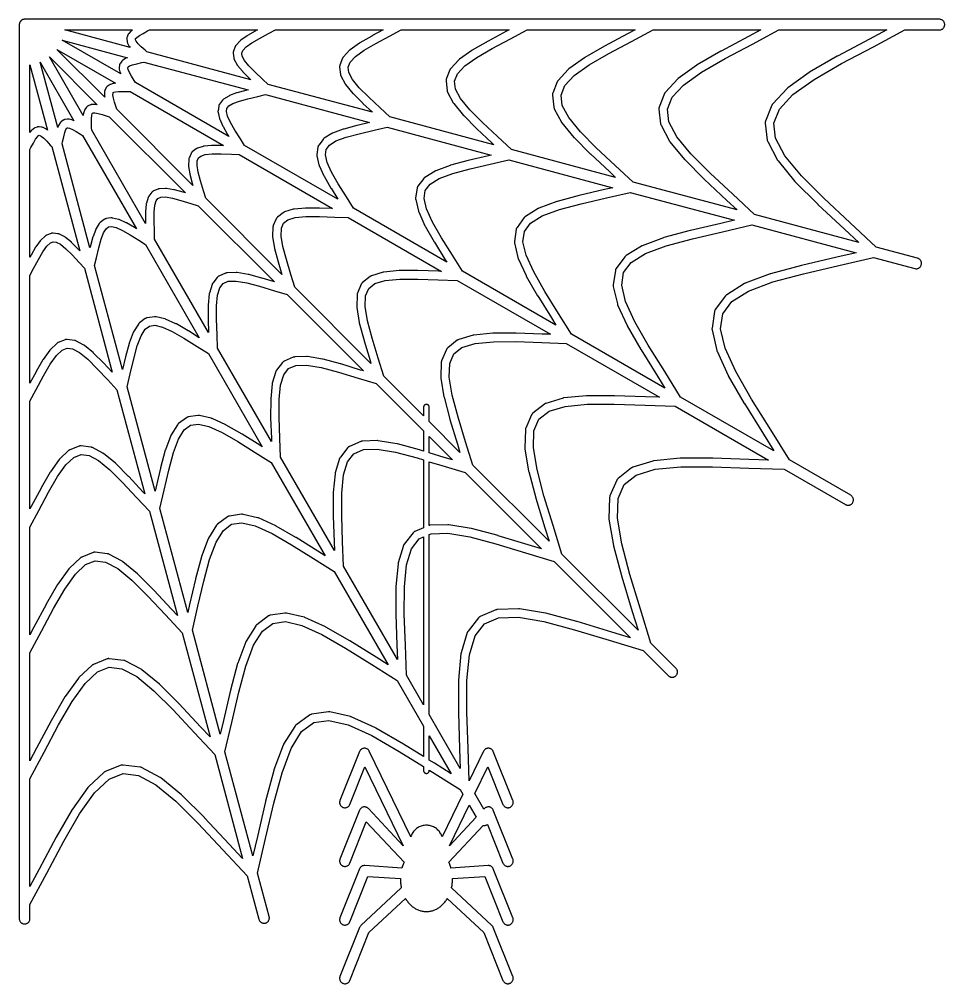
# Model space of a CAD drawing. Header units: millimetres. Extents: x 5 to 266, y 5 to 277.
import ezdxf

# ---------------------------------------------------------------- set-up
doc = ezdxf.new("R2010")
doc.units = ezdxf.units.MM

msp = doc.modelspace()

# ---------------------------------------------------------------- linework, layer by layer
at = {"layer": 'Schnitt'}
for points in [[(6.378, 277.254), (6.358, 277.253), (6.353, 277.253), (6.329, 277.249), (6.304, 277.247), (6.28, 277.243), (6.256, 277.24), (6.232, 277.235), (6.207, 277.231), (6.184, 277.225), (6.159, 277.221), (6.136, 277.214), (6.112, 277.209), (6.088, 277.201), (6.088, 277.201), (6.078, 277.199), (6.065, 277.195), (6.041, 277.187), (6.018, 277.18), (5.995, 277.171), (5.972, 277.164), (5.949, 277.154), (5.949, 277.154), (5.946, 277.153), (5.926, 277.146), (5.904, 277.135), (5.881, 277.126), (5.859, 277.115), (5.837, 277.105), (5.815, 277.093), (5.793, 277.083), (5.772, 277.07), (5.75, 277.059), (5.729, 277.046), (5.708, 277.034), (5.688, 277.02), (5.667, 277.007), (5.647, 276.992), (5.626, 276.979), (5.607, 276.964), (5.587, 276.95), (5.568, 276.934), (5.548, 276.919), (5.53, 276.903), (5.511, 276.888), (5.493, 276.871), (5.475, 276.855), (5.458, 276.837), (5.439, 276.821), (5.423, 276.802), (5.405, 276.785), (5.389, 276.767), (5.372, 276.749), (5.357, 276.73), (5.34, 276.711), (5.326, 276.692), (5.31, 276.673), (5.296, 276.653), (5.281, 276.634), (5.267, 276.613), (5.253, 276.593), (5.24, 276.572), (5.226, 276.552), (5.214, 276.531), (5.201, 276.51), (5.19, 276.488), (5.177, 276.467), (5.167, 276.445), (5.155, 276.423), (5.145, 276.401), (5.134, 276.379), (5.125, 276.356), (5.114, 276.334), (5.106, 276.311), (5.096, 276.288), (5.089, 276.265), (5.08, 276.242), (5.073, 276.218), (5.065, 276.195), (5.059, 276.171), (5.051, 276.148), (5.046, 276.124), (5.039, 276.101), (5.035, 276.076), (5.029, 276.053), (5.025, 276.028), (5.02, 276.004), (5.017, 275.98), (5.013, 275.956), (5.011, 275.931), (5.007, 275.907), (5.006, 275.882), (5.003, 275.858), (5.003, 275.833), (5.001, 275.809), (5.001, 275.784), (5, 275.763), (5, 275.76), (5, 275.76), (5, 275.76), (5, 23.371), (5.007, 23.224), (5.029, 23.079), (5.065, 22.936), (5.114, 22.797), (5.177, 22.664), (5.253, 22.538), (5.34, 22.42), (5.439, 22.311), (5.548, 22.212), (5.667, 22.124), (5.793, 22.048), (5.926, 21.985), (6.065, 21.936), (6.207, 21.9), (6.353, 21.878), (6.5, 21.871), (6.647, 21.878), (6.793, 21.9), (6.935, 21.936), (7.074, 21.985), (7.207, 22.048), (7.333, 22.124), (7.452, 22.212), (7.561, 22.311), (7.66, 22.42), (7.747, 22.538), (7.823, 22.664), (7.886, 22.797), (7.935, 22.936), (7.971, 23.079), (7.993, 23.224), (8, 23.371), (8, 27.338), (12.728, 36.202), (17.526, 45.214), (22.008, 52.952), (26.26, 58.914), (30.345, 62.726), (34.338, 64.308), (38.605, 63.814), (43.537, 61.189), (49.187, 56.53), (55.52, 50.216), (62.485, 42.754), (69.347, 35.415), (72.626, 23.18), (72.671, 23.04), (72.729, 22.905), (72.801, 22.777), (72.884, 22.656), (72.98, 22.543), (73.085, 22.441), (73.201, 22.349), (73.324, 22.27), (73.455, 22.202), (73.592, 22.148), (73.734, 22.108), (73.879, 22.082), (74.025, 22.07), (74.173, 22.072), (74.319, 22.089), (74.463, 22.12), (74.603, 22.165), (74.738, 22.223), (74.867, 22.295), (74.988, 22.379), (75.1, 22.474), (75.202, 22.58), (75.294, 22.695), (75.373, 22.819), (75.441, 22.95), (75.495, 23.087), (75.535, 23.228), (75.562, 23.373), (75.574, 23.52), (75.571, 23.667), (75.554, 23.813), (75.523, 23.957), (72.245, 36.191), (74.518, 45.977), (76.82, 55.923), (79.146, 64.558), (81.711, 71.417), (84.669, 76.157), (88.117, 78.718), (92.367, 79.345), (97.81, 78.086), (104.473, 75.049), (112.224, 70.589), (119.1, 66.297), (119.1, 65.16), (119.104, 65.081), (119.115, 65.004), (119.134, 64.928), (119.161, 64.854), (119.194, 64.783), (119.235, 64.715), (119.282, 64.652), (119.334, 64.594), (119.392, 64.541), (119.456, 64.495), (119.523, 64.454), (119.594, 64.421), (119.668, 64.394), (119.744, 64.375), (119.822, 64.364), (119.9, 64.36), (119.978, 64.364), (120.056, 64.375), (120.132, 64.394), (120.206, 64.421), (120.277, 64.454), (120.344, 64.495), (120.408, 64.541), (120.466, 64.594), (120.518, 64.652), (120.565, 64.715), (120.606, 64.783), (120.639, 64.854), (120.666, 64.928), (120.685, 65.004), (120.696, 65.081), (120.7, 65.16), (120.7, 65.298), (120.884, 65.184), (129.412, 59.87), (130.179, 58.542), (124.315, 46.423), (124.256, 46.619), (124.15, 46.9), (124.026, 47.174), (123.884, 47.44), (123.725, 47.696), (123.549, 47.94), (123.358, 48.173), (123.153, 48.393), (122.933, 48.598), (122.7, 48.789), (122.456, 48.965), (122.2, 49.124), (121.935, 49.266), (121.66, 49.39), (121.379, 49.496), (121.091, 49.583), (120.797, 49.652), (120.5, 49.701), (120.201, 49.73), (119.9, 49.74), (119.599, 49.73), (119.3, 49.701), (119.003, 49.652), (118.709, 49.583), (118.421, 49.496), (118.14, 49.39), (117.865, 49.266), (117.6, 49.124), (117.344, 48.965), (117.1, 48.789), (116.867, 48.598), (116.647, 48.393), (116.442, 48.173), (116.251, 47.94), (116.075, 47.696), (115.916, 47.44), (115.774, 47.174), (115.65, 46.9), (115.544, 46.619), (115.485, 46.423), (103.77, 70.633), (103.701, 70.76), (103.62, 70.88), (103.528, 70.991), (103.426, 71.093), (103.314, 71.184), (103.194, 71.264), (103.067, 71.333), (102.934, 71.389), (102.797, 71.432), (102.655, 71.461), (102.512, 71.477), (102.367, 71.479), (102.224, 71.467), (102.082, 71.441), (101.943, 71.402), (101.808, 71.349), (101.679, 71.284), (101.557, 71.207), (101.443, 71.118), (101.339, 71.019), (101.244, 70.911), (101.16, 70.793), (101.087, 70.668), (101.027, 70.537), (95.507, 56.737), (95.459, 56.598), (95.425, 56.455), (95.406, 56.309), (95.4, 56.162), (95.409, 56.015), (95.432, 55.869), (95.47, 55.727), (95.521, 55.589), (95.586, 55.457), (95.663, 55.331), (95.752, 55.214), (95.852, 55.106), (95.963, 55.009), (96.082, 54.923), (96.209, 54.848), (96.343, 54.787), (96.482, 54.739), (96.625, 54.705), (96.771, 54.685), (96.918, 54.68), (97.065, 54.689), (97.211, 54.712), (97.353, 54.75), (97.491, 54.801), (97.623, 54.866), (97.748, 54.943), (97.866, 55.032), (97.974, 55.132), (98.071, 55.243), (98.157, 55.362), (98.231, 55.489), (98.293, 55.623), (102.55, 66.267), (113.343, 43.962), (103.514, 54.446), (103.406, 54.55), (103.288, 54.643), (103.161, 54.724), (103.026, 54.792), (102.886, 54.846), (102.74, 54.885), (102.592, 54.91), (102.442, 54.92), (102.291, 54.914), (102.142, 54.894), (101.996, 54.859), (101.854, 54.809), (101.717, 54.745), (101.588, 54.668), (101.467, 54.578), (101.356, 54.477), (101.255, 54.365), (101.166, 54.244), (101.09, 54.114), (101.027, 53.977), (95.507, 40.177), (95.459, 40.038), (95.425, 39.895), (95.406, 39.749), (95.4, 39.602), (95.409, 39.455), (95.432, 39.309), (95.47, 39.167), (95.521, 39.029), (95.586, 38.897), (95.663, 38.771), (95.752, 38.654), (95.852, 38.546), (95.963, 38.449), (96.082, 38.363), (96.209, 38.288), (96.343, 38.227), (96.482, 38.179), (96.625, 38.145), (96.771, 38.125), (96.918, 38.12), (97.065, 38.129), (97.211, 38.152), (97.353, 38.19), (97.491, 38.241), (97.623, 38.306), (97.748, 38.383), (97.866, 38.472), (97.974, 38.572), (98.071, 38.683), (98.157, 38.802), (98.231, 38.929), (98.293, 39.063), (102.937, 50.675), (113.596, 39.306), (113.526, 39.16), (113.409, 38.897), (113.299, 38.629), (113.196, 38.357), (113.1, 38.081), (113.012, 37.801), (112.971, 37.66), (102.52, 38.357), (102.375, 38.359), (102.23, 38.348), (102.088, 38.323), (101.948, 38.284), (101.813, 38.231), (101.683, 38.166), (101.56, 38.089), (101.446, 38), (101.34, 37.901), (101.245, 37.792), (101.16, 37.674), (101.088, 37.549), (101.027, 37.417), (95.507, 23.617), (95.459, 23.478), (95.425, 23.335), (95.406, 23.189), (95.4, 23.042), (95.409, 22.895), (95.432, 22.749), (95.47, 22.607), (95.521, 22.469), (95.586, 22.337), (95.663, 22.211), (95.752, 22.094), (95.852, 21.986), (95.963, 21.889), (96.082, 21.803), (96.209, 21.728), (96.343, 21.667), (96.482, 21.619), (96.625, 21.585), (96.771, 21.565), (96.918, 21.56), (97.065, 21.569), (97.211, 21.592), (97.353, 21.63), (97.491, 21.681), (97.623, 21.746), (97.748, 21.823), (97.866, 21.912), (97.974, 22.012), (98.071, 22.123), (98.157, 22.242), (98.231, 22.369), (98.293, 22.503), (103.408, 35.291), (112.542, 34.682), (112.54, 34.56), (112.544, 34.259), (112.556, 33.958), (112.575, 33.658), (112.603, 33.359), (112.638, 33.061), (112.681, 32.765), (112.732, 32.471), (112.791, 32.179), (112.819, 32.057), (101.397, 21.396), (101.282, 21.278), (101.182, 21.147), (101.097, 21.006), (101.027, 20.857), (95.507, 7.057), (95.459, 6.918), (95.425, 6.775), (95.406, 6.629), (95.4, 6.482), (95.409, 6.335), (95.432, 6.189), (95.47, 6.047), (95.521, 5.909), (95.586, 5.777), (95.663, 5.651), (95.752, 5.534), (95.852, 5.426), (95.963, 5.329), (96.082, 5.243), (96.209, 5.168), (96.343, 5.107), (96.482, 5.059), (96.625, 5.025), (96.771, 5.005), (96.918, 5), (97.065, 5.009), (97.211, 5.032), (97.353, 5.07), (97.491, 5.121), (97.623, 5.186), (97.748, 5.263), (97.866, 5.352), (97.974, 5.452), (98.071, 5.563), (98.157, 5.682), (98.231, 5.809), (98.293, 5.943), (103.688, 19.432), (114.002, 29.058), (114.061, 28.959), (114.211, 28.723), (114.366, 28.494), (114.528, 28.271), (114.696, 28.055), (114.869, 27.845), (115.047, 27.643), (115.231, 27.448), (115.42, 27.261), (115.613, 27.082), (115.811, 26.91), (116.013, 26.747), (116.22, 26.592), (116.431, 26.446), (116.645, 26.309), (116.862, 26.18), (117.083, 26.06), (117.307, 25.95), (117.534, 25.848), (117.764, 25.756), (117.995, 25.673), (118.229, 25.6), (118.464, 25.537), (118.701, 25.483), (118.939, 25.439), (119.179, 25.404), (119.419, 25.38), (119.659, 25.365), (119.9, 25.36), (120.141, 25.365), (120.381, 25.38), (120.621, 25.404), (120.861, 25.439), (121.099, 25.483), (121.336, 25.537), (121.571, 25.6), (121.805, 25.673), (122.036, 25.756), (122.266, 25.848), (122.493, 25.95), (122.717, 26.06), (122.938, 26.18), (123.155, 26.309), (123.369, 26.446), (123.58, 26.592), (123.787, 26.747), (123.989, 26.91), (124.187, 27.082), (124.38, 27.261), (124.569, 27.448), (124.753, 27.643), (124.931, 27.845), (125.104, 28.055), (125.272, 28.271), (125.434, 28.494), (125.589, 28.723), (125.739, 28.959), (125.798, 29.058), (136.112, 19.432), (141.507, 5.943), (141.569, 5.809), (141.643, 5.682), (141.729, 5.563), (141.826, 5.452), (141.934, 5.352), (142.052, 5.263), (142.177, 5.186), (142.309, 5.121), (142.447, 5.07), (142.589, 5.032), (142.735, 5.009), (142.882, 5), (143.029, 5.005), (143.175, 5.025), (143.318, 5.059), (143.457, 5.107), (143.591, 5.168), (143.718, 5.243), (143.837, 5.329), (143.948, 5.426), (144.048, 5.534), (144.137, 5.651), (144.214, 5.777), (144.279, 5.909), (144.33, 6.047), (144.368, 6.189), (144.391, 6.335), (144.4, 6.482), (144.394, 6.629), (144.375, 6.775), (144.341, 6.918), (144.293, 7.057), (138.773, 20.857), (138.703, 21.006), (138.618, 21.147), (138.518, 21.278), (138.403, 21.396), (126.981, 32.057), (127.009, 32.179), (127.068, 32.471), (127.119, 32.765), (127.162, 33.061), (127.197, 33.359), (127.225, 33.658), (127.244, 33.958), (127.256, 34.259), (127.26, 34.56), (127.258, 34.682), (136.392, 35.291), (141.507, 22.503), (141.569, 22.369), (141.643, 22.242), (141.729, 22.123), (141.826, 22.012), (141.934, 21.912), (142.052, 21.823), (142.177, 21.746), (142.309, 21.681), (142.447, 21.63), (142.589, 21.592), (142.735, 21.569), (142.882, 21.56), (143.029, 21.565), (143.175, 21.585), (143.318, 21.619), (143.457, 21.667), (143.591, 21.728), (143.718, 21.803), (143.837, 21.889), (143.948, 21.986), (144.048, 22.094), (144.137, 22.211), (144.214, 22.337), (144.279, 22.469), (144.33, 22.607), (144.368, 22.749), (144.391, 22.895), (144.4, 23.042), (144.394, 23.189), (144.375, 23.335), (144.341, 23.478), (144.293, 23.617), (138.773, 37.417), (138.712, 37.549), (138.64, 37.674), (138.555, 37.792), (138.46, 37.901), (138.354, 38), (138.24, 38.089), (138.117, 38.166), (137.987, 38.231), (137.852, 38.284), (137.712, 38.323), (137.57, 38.348), (137.425, 38.359), (137.28, 38.357), (126.829, 37.66), (126.788, 37.801), (126.7, 38.081), (126.604, 38.357), (126.501, 38.629), (126.391, 38.897), (126.274, 39.16), (126.204, 39.306), (135.916, 49.665), (135.94, 49.659), (136.087, 49.643), (136.234, 49.64), (136.38, 49.652), (136.525, 49.679), (136.667, 49.719), (136.804, 49.773), (136.935, 49.84), (137.058, 49.92), (137.139, 49.984), (141.507, 39.063), (141.569, 38.929), (141.643, 38.802), (141.729, 38.683), (141.826, 38.572), (141.934, 38.472), (142.052, 38.383), (142.177, 38.306), (142.309, 38.241), (142.447, 38.19), (142.589, 38.152), (142.735, 38.129), (142.882, 38.12), (143.029, 38.125), (143.175, 38.145), (143.318, 38.179), (143.457, 38.227), (143.591, 38.288), (143.718, 38.363), (143.837, 38.449), (143.948, 38.546), (144.048, 38.654), (144.137, 38.771), (144.214, 38.897), (144.279, 39.029), (144.33, 39.167), (144.368, 39.309), (144.391, 39.455), (144.4, 39.602), (144.394, 39.749), (144.375, 39.895), (144.341, 40.038), (144.293, 40.177), (138.773, 53.977), (138.71, 54.114), (138.634, 54.244), (138.545, 54.365), (138.444, 54.477), (138.333, 54.578), (138.212, 54.668), (138.083, 54.745), (137.946, 54.809), (137.804, 54.859), (137.658, 54.894), (137.509, 54.914), (137.358, 54.92), (137.208, 54.91), (137.06, 54.885), (136.914, 54.846), (136.774, 54.792), (136.639, 54.724), (136.512, 54.643), (136.394, 54.55), (136.286, 54.446), (136.114, 54.262), (133.572, 58.665), (137.25, 66.267), (141.507, 55.623), (141.569, 55.489), (141.643, 55.362), (141.729, 55.243), (141.826, 55.132), (141.934, 55.032), (142.052, 54.943), (142.177, 54.866), (142.309, 54.801), (142.447, 54.75), (142.589, 54.712), (142.735, 54.689), (142.882, 54.68), (143.029, 54.685), (143.175, 54.705), (143.318, 54.739), (143.457, 54.787), (143.591, 54.848), (143.718, 54.923), (143.837, 55.009), (143.948, 55.106), (144.048, 55.214), (144.137, 55.331), (144.214, 55.457), (144.279, 55.589), (144.33, 55.727), (144.368, 55.869), (144.391, 56.015), (144.4, 56.162), (144.394, 56.309), (144.375, 56.455), (144.341, 56.598), (144.293, 56.737), (138.773, 70.537), (138.713, 70.668), (138.64, 70.793), (138.556, 70.911), (138.461, 71.019), (138.357, 71.118), (138.243, 71.207), (138.121, 71.284), (137.992, 71.349), (137.857, 71.402), (137.718, 71.441), (137.576, 71.467), (137.433, 71.479), (137.288, 71.477), (137.145, 71.461), (137.003, 71.432), (136.866, 71.389), (136.733, 71.333), (136.606, 71.264), (136.486, 71.184), (136.374, 71.093), (136.272, 70.991), (136.18, 70.88), (136.099, 70.76), (136.03, 70.633), (131.98, 62.264), (131.672, 71.411), (131.321, 81.614), (131.334, 90.557), (132.036, 97.846), (133.667, 103.19), (136.334, 106.557), (140.277, 108.262), (145.86, 108.454), (153.083, 107.245), (161.724, 104.943), (171.488, 101.964), (181.1, 99.038), (188.197, 91.942), (188.306, 91.843), (188.424, 91.755), (188.55, 91.68), (188.683, 91.617), (188.822, 91.567), (188.965, 91.531), (189.11, 91.51), (189.257, 91.502), (189.404, 91.51), (189.55, 91.531), (189.693, 91.567), (189.831, 91.617), (189.965, 91.68), (190.091, 91.755), (190.209, 91.843), (190.318, 91.942), (190.417, 92.051), (190.505, 92.169), (190.58, 92.295), (190.643, 92.428), (190.693, 92.567), (190.729, 92.71), (190.75, 92.855), (190.757, 93.002), (190.75, 93.149), (190.729, 93.295), (190.693, 93.438), (190.643, 93.576), (190.58, 93.71), (190.505, 93.836), (190.417, 93.954), (190.318, 94.063), (183.221, 101.16), (180.297, 110.771), (177.317, 120.536), (175.015, 129.177), (173.806, 136.4), (173.998, 141.983), (175.703, 145.926), (179.07, 148.593), (184.414, 150.224), (191.703, 150.926), (200.646, 150.939), (210.848, 150.587), (220.89, 150.25), (238.159, 140.279), (238.29, 140.212), (238.427, 140.158), (238.569, 140.118), (238.713, 140.091), (238.86, 140.079), (239.007, 140.082), (239.153, 140.098), (239.297, 140.13), (239.438, 140.175), (239.573, 140.233), (239.701, 140.305), (239.822, 140.388), (239.935, 140.484), (240.037, 140.589), (240.128, 140.705), (240.208, 140.828), (240.275, 140.959), (240.33, 141.096), (240.37, 141.238), (240.396, 141.383), (240.408, 141.529), (240.406, 141.677), (240.389, 141.823), (240.358, 141.967), (240.313, 142.107), (240.254, 142.242), (240.183, 142.371), (240.099, 142.492), (240.004, 142.604), (239.898, 142.706), (239.783, 142.798), (239.659, 142.877), (222.39, 152.848), (217.077, 161.375), (211.671, 170.035), (207.211, 177.786), (204.174, 184.45), (202.915, 189.893), (203.541, 194.143), (206.103, 197.591), (210.843, 200.549), (217.702, 203.113), (226.336, 205.44), (236.282, 207.742), (246.069, 210.015), (257.727, 206.891), (257.871, 206.86), (258.017, 206.843), (258.164, 206.841), (258.311, 206.853), (258.456, 206.879), (258.597, 206.919), (258.734, 206.974), (258.865, 207.041), (258.989, 207.121), (259.104, 207.212), (259.21, 207.314), (259.305, 207.427), (259.389, 207.548), (259.46, 207.676), (259.519, 207.811), (259.564, 207.952), (259.595, 208.095), (259.612, 208.242), (259.614, 208.389), (259.602, 208.536), (259.576, 208.68), (259.535, 208.822), (259.481, 208.959), (259.414, 209.09), (259.334, 209.214), (259.243, 209.329), (259.14, 209.435), (259.028, 209.53), (258.907, 209.614), (258.778, 209.685), (258.643, 209.744), (258.503, 209.789), (246.845, 212.912), (239.507, 219.774), (232.044, 226.74), (225.729, 233.073), (221.071, 238.723), (218.446, 243.655), (217.951, 247.922), (219.534, 251.915), (223.346, 255.999), (229.308, 260.252), (237.046, 264.734), (246.057, 269.531), (254.922, 274.26), (264.671, 274.26), (264.818, 274.267), (264.964, 274.289), (265.107, 274.324), (265.245, 274.374), (265.378, 274.437), (265.505, 274.513), (265.623, 274.6), (265.732, 274.699), (265.831, 274.808), (265.919, 274.927), (265.994, 275.053), (266.057, 275.186), (266.107, 275.324), (266.143, 275.467), (266.164, 275.613), (266.171, 275.76), (266.164, 275.907), (266.143, 276.053), (266.107, 276.195), (266.057, 276.334), (265.994, 276.467), (265.919, 276.593), (265.831, 276.711), (265.732, 276.821), (265.623, 276.919), (265.505, 277.007), (265.378, 277.083), (265.245, 277.146), (265.107, 277.195), (264.964, 277.231), (264.818, 277.253), (264.671, 277.26), (6.5, 277.26), (6.475, 277.259), (6.451, 277.259), (6.426, 277.257), (6.402, 277.257), (6.393, 277.256)], [(36.487, 273.885), (35.909, 273.266), (35.836, 273.18), (35.772, 273.088), (35.716, 272.991), (35.67, 272.889), (35.416, 272.248), (35.378, 272.136), (35.352, 272.021), (35.336, 271.904), (35.332, 271.786), (35.34, 271.668), (35.419, 270.983), (35.438, 270.873), (35.466, 270.764), (35.504, 270.659), (35.552, 270.558), (35.951, 269.809), (36.012, 269.706), (36.084, 269.61), (36.321, 269.322), (17.894, 274.26), (36.971, 274.26), (36.668, 274.043), (36.573, 273.969)], [(69.372, 272.656), (69.277, 272.595), (67.532, 271.35), (67.438, 271.276), (67.352, 271.192), (66.195, 269.952), (66.122, 269.867), (66.058, 269.775), (66.002, 269.678), (65.956, 269.576), (65.449, 268.294), (65.411, 268.182), (65.384, 268.067), (65.368, 267.95), (65.364, 267.832), (65.372, 267.714), (65.531, 266.345), (65.549, 266.234), (65.577, 266.126), (65.616, 266.021), (65.664, 265.919), (66.46, 264.423), (66.522, 264.32), (66.594, 264.223), (67.957, 262.57), (68.033, 262.486), (69.853, 260.661), (69.884, 260.631), (70.337, 260.208), (40.951, 268.082), (40.489, 268.513), (39.436, 269.496), (38.581, 270.354), (38.012, 271.043), (37.777, 271.485), (37.759, 271.645), (37.818, 271.794), (38.159, 272.16), (38.887, 272.679), (39.935, 273.286), (41.206, 273.962), (41.764, 274.26), (72.187, 274.26), (71.64, 273.969), (71.602, 273.948)], [(101.109, 270.585), (101.013, 270.523), (98.396, 268.657), (98.302, 268.582), (98.216, 268.499), (96.481, 266.639), (96.408, 266.554), (96.344, 266.462), (96.288, 266.365), (96.242, 266.263), (95.481, 264.34), (95.443, 264.229), (95.416, 264.114), (95.4, 263.996), (95.396, 263.878), (95.404, 263.76), (95.642, 261.707), (95.66, 261.596), (95.689, 261.488), (95.727, 261.382), (95.775, 261.281), (96.97, 259.036), (97.032, 258.933), (97.103, 258.836), (99.148, 256.356), (99.224, 256.272), (101.954, 253.534), (101.985, 253.505), (104.655, 251.012), (75.266, 258.887), (73.659, 260.39), (71.537, 262.37), (69.773, 264.14), (68.522, 265.657), (67.889, 266.847), (67.791, 267.691), (68.104, 268.481), (69.024, 269.466), (70.624, 270.608), (72.787, 271.86), (75.348, 273.224), (77.29, 274.26), (107.716, 274.26), (104.492, 272.544), (104.454, 272.523)], [(100.964, 257.927), (99.032, 260.27), (98, 262.208), (97.823, 263.737), (98.39, 265.168), (99.888, 266.773), (102.361, 268.536), (105.638, 270.435), (109.489, 272.485), (112.817, 274.26), (143.243, 274.26), (142.503, 273.865), (137.343, 271.118), (137.306, 271.097), (132.845, 268.514), (132.75, 268.452), (129.261, 265.963), (129.167, 265.889), (129.08, 265.805), (126.766, 263.326), (126.694, 263.241), (126.63, 263.149), (126.574, 263.052), (126.528, 262.949), (125.513, 260.387), (125.475, 260.275), (125.448, 260.16), (125.432, 260.043), (125.429, 259.924), (125.436, 259.807), (125.754, 257.068), (125.772, 256.958), (125.8, 256.849), (125.839, 256.744), (125.887, 256.643), (127.48, 253.649), (127.542, 253.546), (127.613, 253.45), (130.34, 250.143), (130.416, 250.059), (134.056, 246.408), (134.086, 246.379), (138.359, 242.39), (138.972, 241.817), (109.582, 249.692), (106.828, 252.267), (103.639, 255.244)], [(129.542, 254.883), (128.112, 257.57), (127.855, 259.783), (128.676, 261.855), (130.753, 264.08), (134.097, 266.465), (138.49, 269.01), (143.631, 271.747), (148.343, 274.26), (178.77, 274.26), (176.645, 273.127), (170.195, 269.693), (170.158, 269.672), (164.582, 266.442), (164.487, 266.381), (160.125, 263.27), (160.031, 263.196), (159.945, 263.112), (157.052, 260.013), (156.98, 259.928), (156.916, 259.836), (156.86, 259.738), (156.814, 259.636), (155.545, 256.433), (155.507, 256.321), (155.48, 256.206), (155.465, 256.089), (155.461, 255.971), (155.469, 255.853), (155.865, 252.43), (155.883, 252.319), (155.912, 252.211), (155.95, 252.106), (155.998, 252.004), (157.99, 248.262), (158.051, 248.159), (158.123, 248.063), (161.531, 243.929), (161.607, 243.845), (166.157, 239.282), (166.188, 239.252), (171.529, 234.267), (173.288, 232.622), (143.898, 240.497), (139.998, 244.143), (135.74, 248.118), (132.155, 251.713)], [(203.01, 268.247), (196.319, 264.371), (196.223, 264.31), (190.99, 260.577), (190.895, 260.502), (190.809, 260.419), (187.338, 256.7), (187.266, 256.615), (187.201, 256.523), (187.146, 256.425), (187.1, 256.323), (185.577, 252.479), (185.539, 252.367), (185.512, 252.252), (185.497, 252.135), (185.493, 252.017), (185.501, 251.899), (185.977, 247.792), (185.995, 247.681), (186.023, 247.573), (186.061, 247.467), (186.109, 247.366), (188.5, 242.876), (188.561, 242.773), (188.633, 242.676), (192.722, 237.716), (192.798, 237.632), (198.258, 232.156), (198.289, 232.126), (204.698, 226.144), (207.604, 223.427), (178.214, 231.302), (173.167, 236.02), (167.841, 240.992), (163.347, 245.5), (160.052, 249.497), (158.223, 252.932), (157.887, 255.829), (158.962, 258.541), (161.617, 261.386), (165.834, 264.394), (171.342, 267.585), (177.773, 271.008), (183.869, 274.26), (214.296, 274.26), (210.787, 272.388), (203.047, 268.268)], [(235.861, 266.822), (228.056, 262.3), (227.96, 262.239), (221.854, 257.883), (221.76, 257.809), (221.673, 257.725), (217.624, 253.387), (217.552, 253.301), (217.487, 253.21), (217.432, 253.112), (217.386, 253.01), (215.609, 248.525), (215.571, 248.413), (215.544, 248.298), (215.529, 248.181), (215.525, 248.063), (215.533, 247.945), (216.088, 243.153), (216.106, 243.043), (216.135, 242.934), (216.173, 242.829), (216.221, 242.728), (219.009, 237.489), (219.071, 237.386), (219.143, 237.29), (223.914, 231.502), (223.99, 231.418), (230.359, 225.03), (230.39, 225), (237.868, 218.02), (241.919, 214.232), (212.529, 222.107), (206.337, 227.897), (199.942, 233.866), (194.538, 239.286), (190.561, 244.11), (188.335, 248.293), (187.919, 251.876), (189.248, 255.228), (192.481, 258.693), (197.571, 262.323), (204.194, 266.159), (211.915, 270.27), (219.395, 274.26), (249.822, 274.26), (244.928, 271.65), (235.899, 266.843)], [(34.98, 266.188), (34.261, 265.739), (34.169, 265.675), (34.083, 265.603), (34.004, 265.524), (33.933, 265.437), (33.522, 264.884), (33.457, 264.785), (33.401, 264.681), (33.356, 264.572), (33.321, 264.459), (33.298, 264.343), (33.198, 263.661), (33.187, 263.55), (33.186, 263.438), (33.196, 263.326), (33.216, 263.216), (33.407, 262.39), (33.44, 262.274), (33.484, 262.163), (33.639, 261.823), (17.117, 271.362), (35.544, 266.425), (35.195, 266.294), (35.085, 266.246)], [(30.722, 258.895), (30.616, 258.858), (30.514, 258.81), (30.418, 258.754), (30.327, 258.688), (29.786, 258.26), (29.698, 258.182), (29.617, 258.096), (29.545, 258.002), (29.482, 257.902), (29.43, 257.796), (29.157, 257.164), (29.117, 257.059), (29.087, 256.951), (29.068, 256.84), (29.059, 256.729), (29.03, 255.881), (29.031, 255.761), (29.045, 255.642), (29.107, 255.274), (15.617, 268.764), (32.139, 259.225), (31.768, 259.19), (31.649, 259.172), (31.532, 259.143)], [(12.451, 246.309), (11.702, 246.708), (11.601, 246.756), (11.496, 246.794), (11.387, 246.822), (11.277, 246.84), (10.592, 246.92), (10.474, 246.928), (10.356, 246.924), (10.239, 246.908), (10.124, 246.881), (10.012, 246.843), (9.371, 246.59), (9.269, 246.543), (9.172, 246.488), (9.08, 246.424), (8.994, 246.351), (8.375, 245.773), (8.291, 245.686), (8.216, 245.592), (8, 245.289), (8, 264.366), (12.938, 245.939), (12.65, 246.176), (12.554, 246.248)], [(19.87, 248.853), (19.044, 249.044), (18.934, 249.064), (18.822, 249.074), (18.71, 249.073), (18.599, 249.062), (17.917, 248.962), (17.801, 248.939), (17.688, 248.904), (17.579, 248.859), (17.475, 248.803), (17.376, 248.738), (16.823, 248.327), (16.736, 248.256), (16.657, 248.177), (16.585, 248.091), (16.521, 247.999), (16.072, 247.28), (16.013, 247.175), (15.966, 247.064), (15.835, 246.715), (10.898, 265.143), (20.436, 248.621), (20.097, 248.776), (19.986, 248.82)], [(26.379, 253.23), (25.531, 253.201), (25.42, 253.192), (25.309, 253.173), (25.201, 253.143), (25.096, 253.103), (24.464, 252.83), (24.358, 252.777), (24.257, 252.715), (24.164, 252.643), (24.077, 252.562), (24, 252.473), (23.572, 251.933), (23.506, 251.842), (23.45, 251.746), (23.402, 251.644), (23.364, 251.538), (23.117, 250.728), (23.088, 250.611), (23.07, 250.492), (23.035, 250.121), (13.496, 266.643), (26.986, 253.153), (26.618, 253.215), (26.499, 253.228)], [(66.426, 256.489), (66.318, 256.455), (64.311, 255.704), (64.201, 255.657), (64.096, 255.598), (62.657, 254.7), (62.565, 254.637), (62.479, 254.564), (62.401, 254.485), (62.33, 254.398), (61.508, 253.292), (61.442, 253.193), (61.386, 253.089), (61.341, 252.98), (61.307, 252.867), (61.284, 252.751), (61.083, 251.387), (61.072, 251.276), (61.071, 251.164), (61.081, 251.052), (61.101, 250.942), (61.483, 249.29), (61.516, 249.175), (61.56, 249.063), (62.449, 247.113), (62.501, 247.012), (63.786, 244.778), (63.808, 244.741), (64.136, 244.216), (37.789, 259.427), (37.455, 259.963), (36.692, 261.185), (36.089, 262.235), (35.718, 263.048), (35.605, 263.536), (35.629, 263.694), (35.724, 263.823), (36.149, 264.088), (36.986, 264.401), (38.155, 264.716), (39.558, 265.041), (40.174, 265.184), (69.56, 257.31), (68.957, 257.17), (68.915, 257.16)], [(31.58, 255.037), (31.432, 255.919), (31.45, 256.419), (31.513, 256.566), (31.639, 256.666), (32.118, 256.812), (33.008, 256.898), (34.218, 256.9), (35.657, 256.85), (36.289, 256.829), (62.636, 241.617), (62.017, 241.639), (61.974, 241.64), (59.397, 241.636), (59.283, 241.63), (57.15, 241.425), (57.032, 241.407), (56.915, 241.378), (55.293, 240.883), (55.188, 240.846), (55.086, 240.798), (54.989, 240.741), (54.898, 240.676), (53.818, 239.82), (53.729, 239.742), (53.648, 239.656), (53.576, 239.562), (53.514, 239.462), (53.462, 239.356), (52.915, 238.091), (52.875, 237.986), (52.845, 237.878), (52.826, 237.768), (52.817, 237.656), (52.759, 235.961), (52.76, 235.841), (52.774, 235.722), (53.128, 233.608), (53.152, 233.498), (53.816, 231.007), (53.827, 230.966), (54.008, 230.373), (32.496, 251.885), (32.312, 252.49), (31.892, 253.868)], [(96.546, 246.275), (96.438, 246.24), (93.427, 245.114), (93.316, 245.067), (93.211, 245.008), (91.054, 243.661), (90.962, 243.598), (90.876, 243.526), (90.797, 243.446), (90.726, 243.359), (89.493, 241.7), (89.427, 241.601), (89.372, 241.497), (89.326, 241.388), (89.292, 241.275), (89.269, 241.159), (88.968, 239.114), (88.956, 239.002), (88.956, 238.89), (88.966, 238.778), (88.986, 238.668), (89.559, 236.19), (89.592, 236.075), (89.636, 235.963), (90.969, 233.038), (91.021, 232.937), (92.949, 229.586), (92.971, 229.55), (94.905, 226.451), (68.556, 241.664), (67.392, 243.532), (65.856, 245.994), (64.609, 248.16), (63.794, 249.948), (63.49, 251.262), (63.614, 252.102), (64.121, 252.784), (65.264, 253.498), (67.106, 254.187), (69.519, 254.837), (72.345, 255.491), (74.49, 255.989), (103.879, 248.114), (100.32, 247.291), (100.278, 247.281)], [(48.762, 229.108), (48.652, 229.132), (46.538, 229.486), (46.419, 229.499), (46.299, 229.501), (44.604, 229.443), (44.492, 229.434), (44.382, 229.414), (44.274, 229.385), (44.169, 229.345), (42.904, 228.798), (42.798, 228.746), (42.698, 228.683), (42.604, 228.611), (42.518, 228.531), (42.44, 228.442), (41.584, 227.361), (41.518, 227.27), (41.462, 227.174), (41.414, 227.072), (41.377, 226.967), (40.882, 225.345), (40.852, 225.228), (40.835, 225.11), (40.63, 222.976), (40.624, 222.863), (40.62, 220.286), (40.621, 220.243), (40.642, 219.624), (25.431, 245.97), (25.41, 246.602), (25.36, 248.042), (25.362, 249.252), (25.448, 250.142), (25.594, 250.621), (25.693, 250.747), (25.841, 250.81), (26.341, 250.828), (27.223, 250.68), (28.392, 250.368), (29.769, 249.948), (30.375, 249.764), (51.887, 228.252), (51.294, 228.433), (51.253, 228.444)], [(35.248, 219.759), (35.147, 219.811), (33.197, 220.7), (33.085, 220.744), (32.97, 220.777), (31.318, 221.159), (31.208, 221.179), (31.096, 221.189), (30.984, 221.188), (30.872, 221.177), (29.509, 220.976), (29.393, 220.953), (29.28, 220.919), (29.171, 220.874), (29.066, 220.818), (28.968, 220.752), (27.862, 219.93), (27.775, 219.859), (27.695, 219.78), (27.623, 219.695), (27.56, 219.602), (26.662, 218.164), (26.603, 218.059), (26.556, 217.949), (25.805, 215.942), (25.771, 215.834), (25.1, 213.345), (25.09, 213.303), (24.95, 212.7), (17.076, 242.086), (17.219, 242.701), (17.544, 244.105), (17.859, 245.274), (18.172, 246.111), (18.437, 246.536), (18.565, 246.631), (18.724, 246.655), (19.212, 246.542), (20.025, 246.171), (21.075, 245.567), (22.296, 244.805), (22.833, 244.47), (38.044, 218.124), (37.519, 218.452), (37.482, 218.474)], [(95.019, 230.802), (93.13, 234.085), (91.87, 236.849), (91.375, 238.988), (91.6, 240.511), (92.517, 241.746), (94.38, 242.908), (97.225, 243.972), (100.882, 244.958), (105.133, 245.941), (108.806, 246.794), (138.196, 238.919), (137.378, 238.729), (131.684, 237.412), (131.642, 237.401), (126.665, 236.06), (126.557, 236.025), (122.542, 234.524), (122.432, 234.477), (122.327, 234.418), (119.45, 232.623), (119.358, 232.559), (119.272, 232.487), (119.194, 232.407), (119.123, 232.32), (117.479, 230.108), (117.413, 230.01), (117.357, 229.905), (117.312, 229.796), (117.278, 229.683), (117.255, 229.567), (116.853, 226.84), (116.841, 226.729), (116.841, 226.616), (116.85, 226.505), (116.871, 226.395), (117.635, 223.091), (117.668, 222.975), (117.712, 222.864), (119.49, 218.964), (119.541, 218.863), (122.112, 214.395), (122.135, 214.358), (125.229, 209.399), (125.673, 208.687), (99.323, 223.901), (97.329, 227.1)], [(10.1, 244.101), (10.466, 244.442), (10.615, 244.501), (10.775, 244.483), (11.216, 244.247), (11.906, 243.679), (12.764, 242.824), (13.746, 241.771), (14.178, 241.309), (22.052, 211.923), (21.629, 212.376), (21.599, 212.407), (19.774, 214.227), (19.69, 214.303), (18.037, 215.666), (17.94, 215.738), (17.837, 215.8), (16.341, 216.596), (16.239, 216.644), (16.134, 216.683), (16.025, 216.711), (15.915, 216.729), (14.546, 216.888), (14.428, 216.896), (14.31, 216.892), (14.193, 216.876), (14.077, 216.849), (13.966, 216.811), (12.684, 216.304), (12.582, 216.258), (12.485, 216.202), (12.393, 216.138), (12.307, 216.065), (11.068, 214.908), (10.984, 214.822), (10.91, 214.728), (9.665, 212.983), (9.604, 212.888), (8.312, 210.658), (8.291, 210.62), (8, 210.073), (8, 240.496), (8.297, 241.053), (8.974, 242.325), (9.581, 243.373)], [(55.486, 234.061), (55.161, 235.999), (55.208, 237.346), (55.545, 238.126), (56.211, 238.654), (57.5, 239.048), (59.457, 239.236), (61.956, 239.239), (64.856, 239.14), (67.056, 239.066), (93.405, 223.853), (89.755, 223.979), (89.712, 223.979), (85.846, 223.974), (85.733, 223.968), (82.533, 223.66), (82.414, 223.643), (82.298, 223.613), (79.865, 222.871), (79.76, 222.833), (79.658, 222.786), (79.561, 222.729), (79.47, 222.664), (77.85, 221.38), (77.761, 221.302), (77.68, 221.216), (77.608, 221.122), (77.546, 221.022), (77.494, 220.916), (76.673, 219.018), (76.633, 218.913), (76.604, 218.805), (76.584, 218.695), (76.575, 218.583), (76.487, 216.041), (76.489, 215.921), (76.503, 215.802), (77.034, 212.632), (77.058, 212.521), (78.053, 208.785), (78.065, 208.744), (79.131, 205.25), (57.617, 226.764), (56.976, 228.87), (56.129, 231.646)], [(124.182, 215.61), (121.65, 220.01), (119.946, 223.749), (119.26, 226.714), (119.585, 228.919), (120.914, 230.707), (123.496, 232.319), (127.344, 233.757), (132.246, 235.078), (137.92, 236.391), (143.121, 237.599), (172.511, 229.724), (170.166, 229.18), (163.047, 227.532), (163.006, 227.522), (156.784, 225.845), (156.676, 225.811), (151.658, 223.935), (151.548, 223.887), (151.443, 223.828), (147.847, 221.584), (147.755, 221.52), (147.669, 221.448), (147.59, 221.368), (147.519, 221.282), (145.464, 218.516), (145.398, 218.418), (145.343, 218.313), (145.297, 218.204), (145.263, 218.091), (145.24, 217.975), (144.738, 214.566), (144.726, 214.455), (144.726, 214.343), (144.735, 214.231), (144.756, 214.121), (145.711, 209.991), (145.744, 209.875), (145.788, 209.764), (148.01, 204.889), (148.062, 204.788), (151.276, 199.203), (151.298, 199.166), (155.166, 192.968), (156.44, 190.924), (130.09, 206.138), (127.266, 210.669)], [(43.024, 222.803), (43.212, 224.76), (43.606, 226.049), (44.134, 226.715), (44.913, 227.052), (46.261, 227.099), (48.199, 226.774), (50.614, 226.131), (53.389, 225.284), (55.496, 224.643), (77.01, 203.129), (73.516, 204.195), (73.475, 204.207), (69.739, 205.202), (69.628, 205.226), (66.458, 205.757), (66.339, 205.771), (66.218, 205.772), (63.677, 205.685), (63.565, 205.676), (63.455, 205.656), (63.346, 205.627), (63.242, 205.587), (61.344, 204.766), (61.238, 204.714), (61.138, 204.652), (61.044, 204.58), (60.958, 204.499), (60.88, 204.41), (59.596, 202.79), (59.531, 202.699), (59.474, 202.602), (59.427, 202.5), (59.389, 202.395), (58.646, 199.962), (58.617, 199.846), (58.6, 199.727), (58.292, 196.527), (58.286, 196.414), (58.281, 192.548), (58.281, 192.505), (58.407, 188.855), (43.194, 215.204), (43.12, 217.403), (43.02, 220.304)], [(153.345, 200.419), (150.17, 205.936), (148.022, 210.649), (147.145, 214.441), (147.57, 217.327), (149.31, 219.668), (152.611, 221.729), (157.463, 223.543), (163.609, 225.199), (170.707, 226.841), (177.437, 228.404), (206.827, 220.529), (202.953, 219.63), (194.411, 217.653), (194.369, 217.643), (186.903, 215.631), (186.795, 215.596), (180.774, 213.345), (180.663, 213.297), (180.558, 213.239), (176.243, 210.545), (176.151, 210.481), (176.065, 210.409), (175.987, 210.33), (175.916, 210.243), (173.45, 206.924), (173.384, 206.826), (173.328, 206.721), (173.283, 206.612), (173.249, 206.499), (173.226, 206.383), (172.622, 202.293), (172.611, 202.181), (172.611, 202.069), (172.62, 201.957), (172.641, 201.847), (173.787, 196.891), (173.82, 196.776), (173.864, 196.664), (176.53, 190.814), (176.582, 190.713), (180.439, 184.011), (180.461, 183.975), (185.103, 176.537), (187.206, 173.161), (160.856, 188.374), (157.203, 194.238)], [(79.392, 213.084), (78.89, 216.079), (78.966, 218.274), (79.577, 219.686), (80.783, 220.642), (82.883, 221.283), (85.906, 221.574), (89.694, 221.579), (94.054, 221.429), (97.823, 221.303), (124.173, 206.089), (123.335, 206.117), (117.493, 206.318), (117.45, 206.319), (112.295, 206.312), (112.182, 206.306), (107.916, 205.896), (107.797, 205.878), (107.68, 205.849), (104.437, 204.859), (104.331, 204.821), (104.23, 204.774), (104.133, 204.717), (104.042, 204.652), (101.881, 202.94), (101.793, 202.862), (101.712, 202.776), (101.64, 202.682), (101.577, 202.582), (101.525, 202.476), (100.431, 199.946), (100.391, 199.841), (100.362, 199.733), (100.342, 199.622), (100.333, 199.511), (100.216, 196.121), (100.218, 196.001), (100.232, 195.882), (100.94, 191.655), (100.964, 191.544), (102.291, 186.563), (102.302, 186.522), (104.008, 180.931), (104.253, 180.128), (82.738, 201.643), (81.64, 205.25), (80.367, 209.424)], [(49.323, 191.239), (49.222, 191.291), (46.297, 192.624), (46.185, 192.668), (46.07, 192.701), (43.592, 193.274), (43.481, 193.294), (43.37, 193.304), (43.258, 193.303), (43.146, 193.292), (41.101, 192.991), (40.985, 192.968), (40.872, 192.933), (40.763, 192.888), (40.658, 192.832), (40.56, 192.767), (38.901, 191.534), (38.814, 191.463), (38.734, 191.384), (38.662, 191.298), (38.598, 191.206), (37.252, 189.048), (37.193, 188.944), (37.146, 188.833), (36.02, 185.822), (35.985, 185.714), (34.979, 181.981), (34.969, 181.94), (34.145, 178.381), (26.271, 207.77), (26.769, 209.914), (27.423, 212.741), (28.073, 215.154), (28.762, 216.995), (29.475, 218.139), (30.157, 218.646), (30.998, 218.77), (32.311, 218.466), (34.1, 217.651), (36.266, 216.404), (38.727, 214.868), (40.596, 213.704), (55.809, 187.355), (52.71, 189.288), (52.673, 189.311)], [(182.508, 185.227), (178.691, 191.861), (176.098, 197.55), (175.03, 202.167), (175.556, 205.735), (177.707, 208.629), (181.727, 211.139), (187.583, 213.328), (194.973, 215.32), (203.494, 217.292), (211.753, 219.21), (241.143, 211.335), (235.74, 210.08), (225.774, 207.774), (225.733, 207.763), (217.023, 205.416), (216.915, 205.381), (209.889, 202.755), (209.779, 202.707), (209.674, 202.649), (204.64, 199.506), (204.548, 199.443), (204.462, 199.371), (204.383, 199.291), (204.312, 199.204), (201.435, 195.332), (201.369, 195.234), (201.314, 195.129), (201.268, 195.02), (201.234, 194.907), (201.211, 194.791), (200.507, 190.019), (200.496, 189.907), (200.496, 189.795), (200.505, 189.684), (200.525, 189.573), (201.863, 183.792), (201.896, 183.676), (201.94, 183.564), (205.051, 176.739), (205.103, 176.639), (209.602, 168.82), (209.624, 168.783), (215.04, 160.105), (217.973, 155.398), (191.623, 170.611), (187.14, 177.806)], [(12.794, 213.236), (13.779, 214.156), (14.569, 214.469), (15.413, 214.371), (16.603, 213.738), (18.12, 212.487), (19.89, 210.723), (21.869, 208.602), (23.373, 206.994), (31.248, 177.605), (28.755, 180.275), (28.725, 180.306), (25.988, 183.036), (25.904, 183.112), (23.423, 185.156), (23.327, 185.228), (23.224, 185.29), (20.979, 186.485), (20.878, 186.533), (20.772, 186.571), (20.664, 186.599), (20.553, 186.618), (18.5, 186.856), (18.382, 186.863), (18.264, 186.86), (18.146, 186.844), (18.031, 186.817), (17.919, 186.779), (15.997, 186.018), (15.895, 185.972), (15.798, 185.916), (15.706, 185.852), (15.621, 185.779), (13.761, 184.044), (13.678, 183.958), (13.603, 183.864), (11.737, 181.247), (11.675, 181.151), (9.737, 177.806), (9.716, 177.768), (8, 174.544), (8, 204.97), (9.036, 206.912), (10.4, 209.473), (11.652, 211.636)], [(62.574, 202.683), (63.986, 203.294), (66.181, 203.37), (69.176, 202.868), (72.836, 201.893), (77.009, 200.62), (80.616, 199.522), (102.131, 178.007), (101.329, 178.251), (95.738, 179.957), (95.697, 179.969), (90.716, 181.296), (90.605, 181.32), (86.378, 182.028), (86.258, 182.042), (86.138, 182.044), (82.749, 181.927), (82.638, 181.918), (82.527, 181.898), (82.419, 181.869), (82.314, 181.829), (79.784, 180.735), (79.678, 180.682), (79.578, 180.62), (79.484, 180.548), (79.398, 180.467), (79.32, 180.378), (77.608, 178.218), (77.543, 178.127), (77.486, 178.03), (77.439, 177.928), (77.401, 177.823), (76.411, 174.58), (76.382, 174.463), (76.364, 174.344), (75.954, 170.078), (75.948, 169.965), (75.941, 164.81), (75.941, 164.767), (76.142, 158.925), (76.171, 158.087), (60.957, 184.437), (60.831, 188.205), (60.681, 192.566), (60.686, 196.354), (60.977, 199.377), (61.618, 201.477)], [(145.231, 188.658), (145.188, 188.659), (138.744, 188.65), (138.631, 188.644), (133.298, 188.131), (133.18, 188.113), (133.063, 188.084), (129.009, 186.847), (128.903, 186.809), (128.802, 186.762), (128.705, 186.705), (128.614, 186.639), (125.913, 184.5), (125.824, 184.422), (125.743, 184.336), (125.671, 184.242), (125.609, 184.142), (125.557, 184.036), (124.189, 180.873), (124.149, 180.768), (124.12, 180.66), (124.1, 180.55), (124.091, 180.438), (123.945, 176.202), (123.947, 176.081), (123.961, 175.962), (124.845, 170.678), (124.869, 170.567), (126.528, 164.341), (126.54, 164.3), (128.673, 157.311), (129.374, 155.008), (120.7, 163.681), (120.7, 167.76), (120.696, 167.838), (120.685, 167.916), (120.666, 167.992), (120.639, 168.066), (120.606, 168.137), (120.565, 168.204), (120.518, 168.267), (120.466, 168.326), (120.408, 168.378), (120.344, 168.425), (120.277, 168.465), (120.206, 168.499), (120.132, 168.525), (120.056, 168.545), (119.978, 168.556), (119.9, 168.56), (119.822, 168.556), (119.744, 168.545), (119.668, 168.525), (119.594, 168.499), (119.523, 168.465), (119.456, 168.425), (119.392, 168.378), (119.334, 168.326), (119.282, 168.267), (119.235, 168.204), (119.194, 168.137), (119.161, 168.066), (119.134, 167.992), (119.115, 167.916), (119.104, 167.838), (119.1, 167.76), (119.1, 165.281), (107.859, 176.523), (106.304, 181.63), (104.604, 187.202), (103.297, 192.107), (102.619, 196.159), (102.724, 199.201), (103.608, 201.246), (105.355, 202.63), (108.266, 203.518), (112.355, 203.912), (117.432, 203.919), (123.252, 203.719), (128.59, 203.539), (154.94, 188.326), (152.533, 188.407)], [(37.302, 181.378), (38.288, 185.035), (39.351, 187.88), (40.514, 189.743), (41.749, 190.66), (43.272, 190.885), (45.411, 190.39), (48.175, 189.13), (51.458, 187.241), (55.159, 184.931), (58.359, 182.937), (73.573, 156.587), (72.86, 157.03), (67.902, 160.125), (67.865, 160.147), (63.397, 162.718), (63.296, 162.77), (59.396, 164.548), (59.285, 164.592), (59.169, 164.625), (55.865, 165.389), (55.755, 165.409), (55.643, 165.419), (55.531, 165.418), (55.42, 165.407), (52.693, 165.005), (52.577, 164.982), (52.464, 164.948), (52.355, 164.903), (52.25, 164.847), (52.152, 164.781), (49.94, 163.137), (49.853, 163.066), (49.773, 162.988), (49.701, 162.902), (49.637, 162.809), (47.842, 159.933), (47.783, 159.828), (47.735, 159.718), (46.235, 155.703), (46.2, 155.595), (44.859, 150.618), (44.848, 150.576), (43.53, 144.882), (43.341, 144.064), (35.466, 173.454), (36.318, 177.126)], [(172.969, 170.998), (172.926, 170.999), (165.194, 170.988), (165.08, 170.982), (158.681, 170.366), (158.562, 170.349), (158.446, 170.319), (153.581, 168.834), (153.475, 168.797), (153.374, 168.749), (153.277, 168.693), (153.186, 168.627), (149.945, 166.06), (149.856, 165.982), (149.775, 165.896), (149.703, 165.802), (149.641, 165.701), (149.589, 165.595), (147.947, 161.8), (147.908, 161.695), (147.878, 161.587), (147.858, 161.477), (147.849, 161.365), (147.674, 156.282), (147.676, 156.162), (147.69, 156.042), (148.751, 149.702), (148.775, 149.591), (150.766, 142.119), (150.777, 142.078), (153.337, 133.692), (154.495, 129.887), (132.98, 151.402), (130.968, 158.011), (128.842, 164.98), (127.203, 171.13), (126.348, 176.239), (126.482, 180.128), (127.64, 182.806), (129.926, 184.617), (133.648, 185.753), (138.805, 186.25), (145.17, 186.259), (152.451, 186.008), (159.356, 185.776), (185.706, 170.563), (181.731, 170.697)], [(15.487, 182.372), (17.092, 183.87), (18.523, 184.437), (20.052, 184.26), (21.99, 183.228), (24.333, 181.296), (27.016, 178.621), (29.993, 175.432), (32.568, 172.678), (40.443, 143.288), (39.87, 143.901), (35.881, 148.173), (35.851, 148.204), (32.201, 151.844), (32.117, 151.92), (28.81, 154.647), (28.714, 154.718), (28.611, 154.78), (25.617, 156.373), (25.516, 156.421), (25.411, 156.46), (25.302, 156.488), (25.192, 156.506), (22.453, 156.823), (22.335, 156.831), (22.217, 156.827), (22.1, 156.812), (21.985, 156.785), (21.873, 156.747), (19.31, 155.732), (19.208, 155.686), (19.111, 155.63), (19.019, 155.566), (18.934, 155.493), (16.455, 153.18), (16.371, 153.093), (16.296, 152.999), (13.808, 149.51), (13.746, 149.415), (11.162, 144.954), (11.142, 144.916), (8.395, 139.757), (8, 139.017), (8, 169.443), (9.774, 172.77), (11.825, 176.621), (13.723, 179.899)], [(78.742, 173.994), (79.63, 176.905), (81.014, 178.652), (83.059, 179.536), (86.101, 179.641), (90.153, 178.963), (95.058, 177.656), (100.629, 175.956), (105.737, 174.401), (119.1, 161.039), (119.1, 155.372), (117.96, 155.72), (117.919, 155.732), (111.693, 157.391), (111.582, 157.415), (106.298, 158.299), (106.178, 158.313), (106.058, 158.315), (101.822, 158.169), (101.71, 158.16), (101.6, 158.14), (101.492, 158.11), (101.387, 158.071), (98.224, 156.703), (98.118, 156.651), (98.018, 156.588), (97.924, 156.516), (97.838, 156.436), (97.76, 156.347), (95.62, 153.646), (95.555, 153.555), (95.498, 153.458), (95.451, 153.357), (95.413, 153.251), (94.176, 149.197), (94.147, 149.08), (94.129, 148.962), (93.616, 143.629), (93.61, 143.515), (93.601, 137.072), (93.602, 137.029), (93.853, 129.727), (93.934, 127.32), (78.72, 153.67), (78.541, 159.006), (78.341, 164.828), (78.348, 169.905)], [(200.707, 153.338), (200.664, 153.339), (191.643, 153.326), (191.53, 153.32), (184.064, 152.601), (183.945, 152.584), (183.828, 152.555), (178.152, 150.822), (178.047, 150.785), (177.945, 150.737), (177.849, 150.68), (177.758, 150.615), (173.976, 147.619), (173.888, 147.542), (173.807, 147.455), (173.735, 147.362), (173.672, 147.261), (173.62, 147.155), (171.705, 142.728), (171.666, 142.623), (171.636, 142.515), (171.617, 142.404), (171.607, 142.293), (171.403, 136.362), (171.405, 136.242), (171.419, 136.122), (172.657, 128.725), (172.681, 128.614), (175.003, 119.897), (175.015, 119.856), (178.001, 110.072), (179.615, 104.766), (158.1, 126.281), (155.633, 134.391), (153.079, 142.758), (151.109, 150.154), (150.077, 156.319), (150.24, 161.056), (151.672, 164.366), (154.498, 166.605), (159.031, 167.989), (165.254, 168.588), (172.908, 168.599), (181.649, 168.298), (190.123, 168.013), (216.473, 152.8), (210.93, 152.986)], [(47.182, 150.014), (48.503, 154.916), (49.941, 158.764), (51.553, 161.346), (53.341, 162.675), (55.545, 163), (58.511, 162.314), (62.249, 160.61), (66.649, 158.078), (71.59, 154.994), (76.122, 152.17), (91.336, 125.82), (89.292, 127.094), (83.094, 130.962), (83.057, 130.984), (77.472, 134.198), (77.371, 134.25), (72.496, 136.472), (72.384, 136.516), (72.269, 136.549), (68.139, 137.504), (68.029, 137.524), (67.917, 137.534), (67.805, 137.534), (67.694, 137.522), (64.285, 137.02), (64.169, 136.997), (64.056, 136.962), (63.947, 136.917), (63.842, 136.862), (63.744, 136.796), (60.978, 134.741), (60.892, 134.67), (60.812, 134.591), (60.74, 134.505), (60.676, 134.413), (58.431, 130.817), (58.373, 130.712), (58.325, 130.602), (56.449, 125.584), (56.415, 125.476), (54.738, 119.254), (54.728, 119.213), (53.08, 112.094), (52.536, 109.749), (44.661, 139.138), (45.868, 144.339)], [(127.252, 152.886), (124.948, 153.587), (120.7, 154.884), (120.7, 159.439)], [(96.01, 143.455), (96.506, 148.612), (97.642, 152.333), (99.454, 154.62), (102.131, 155.778), (106.02, 155.912), (111.13, 155.057), (117.28, 153.418), (119.1, 152.863), (119.1, 133.725), (116.665, 132.671), (116.558, 132.619), (116.458, 132.557), (116.364, 132.485), (116.278, 132.404), (116.2, 132.315), (113.633, 129.074), (113.567, 128.983), (113.511, 128.886), (113.463, 128.785), (113.425, 128.679), (111.941, 123.814), (111.911, 123.698), (111.894, 123.579), (111.278, 117.18), (111.272, 117.066), (111.261, 109.334), (111.262, 109.291), (111.563, 100.528), (111.697, 96.553), (96.484, 122.904), (96.252, 129.808), (96.001, 137.09)], [(42.977, 116.103), (38.415, 120.653), (38.331, 120.729), (34.197, 124.137), (34.1, 124.208), (33.997, 124.27), (30.256, 126.262), (30.154, 126.31), (30.049, 126.348), (29.941, 126.377), (29.83, 126.395), (26.407, 126.791), (26.289, 126.799), (26.171, 126.795), (26.054, 126.78), (25.939, 126.753), (25.827, 126.715), (22.624, 125.446), (22.521, 125.4), (22.424, 125.344), (22.332, 125.28), (22.247, 125.208), (19.148, 122.315), (19.064, 122.229), (18.99, 122.135), (15.879, 117.773), (15.817, 117.678), (12.588, 112.102), (12.567, 112.065), (9.133, 105.615), (8, 103.49), (8, 133.917), (10.513, 138.628), (13.25, 143.77), (15.795, 148.162), (18.18, 151.507), (20.405, 153.584), (22.477, 154.405), (24.69, 154.148), (27.377, 152.718), (30.547, 150.105), (34.142, 146.52), (38.116, 142.263), (41.763, 138.362), (49.638, 108.972), (47.993, 110.731), (43.007, 116.072)], [(124.248, 151.292), (130.858, 149.28), (152.373, 127.765), (148.568, 128.923), (140.182, 131.482), (140.141, 131.494), (132.669, 133.485), (132.558, 133.509), (126.218, 134.57), (126.098, 134.584), (125.978, 134.586), (120.895, 134.411), (120.783, 134.401), (120.7, 134.387), (120.7, 152.375)], [(57.061, 118.651), (58.717, 124.797), (60.531, 129.649), (62.592, 132.95), (64.933, 134.689), (67.819, 135.115), (71.61, 134.238), (76.324, 132.09), (81.841, 128.915), (88.021, 125.057), (93.886, 121.404), (109.099, 95.053), (105.723, 97.157), (98.285, 101.799), (98.248, 101.821), (91.547, 105.678), (91.446, 105.73), (85.596, 108.396), (85.484, 108.44), (85.369, 108.473), (80.413, 109.619), (80.303, 109.64), (80.191, 109.649), (80.079, 109.649), (79.967, 109.637), (75.877, 109.034), (75.761, 109.011), (75.648, 108.977), (75.539, 108.932), (75.434, 108.876), (75.336, 108.81), (72.017, 106.344), (71.93, 106.273), (71.851, 106.195), (71.779, 106.109), (71.715, 106.017), (69.021, 101.702), (68.963, 101.597), (68.915, 101.486), (66.664, 95.465), (66.629, 95.357), (64.617, 87.891), (64.607, 87.849), (62.63, 79.307), (61.73, 75.433), (53.855, 104.823), (55.418, 111.552)], [(113.672, 117.006), (114.271, 123.229), (115.655, 127.762), (117.894, 130.588), (119.1, 131.11), (119.1, 83.731), (114.247, 92.137), (113.962, 100.61), (113.661, 109.352)], [(121.204, 132.02), (125.94, 132.183), (132.106, 131.151), (139.502, 129.181), (147.868, 126.628), (155.979, 124.159), (177.494, 102.644), (172.188, 104.259), (162.404, 107.245), (162.363, 107.257), (153.646, 109.579), (153.535, 109.603), (146.138, 110.841), (146.018, 110.855), (145.898, 110.857), (139.967, 110.652), (139.856, 110.643), (139.745, 110.624), (139.637, 110.594), (139.532, 110.555), (135.105, 108.64), (134.999, 108.587), (134.898, 108.525), (134.805, 108.453), (134.718, 108.372), (134.64, 108.283), (131.645, 104.502), (131.579, 104.411), (131.523, 104.315), (131.475, 104.213), (131.438, 104.107), (129.705, 98.432), (129.676, 98.315), (129.658, 98.196), (128.94, 90.73), (128.934, 90.617), (128.921, 81.596), (128.922, 81.553), (129.274, 71.33), (129.46, 65.787), (120.7, 80.96), (120.7, 131.802)], [(50.104, 84.002), (44.628, 89.461), (44.544, 89.538), (39.584, 93.627), (39.487, 93.699), (39.384, 93.76), (34.894, 96.15), (34.793, 96.198), (34.687, 96.237), (34.579, 96.265), (34.468, 96.283), (30.361, 96.759), (30.243, 96.767), (30.125, 96.763), (30.008, 96.748), (29.893, 96.721), (29.781, 96.683), (25.937, 95.16), (25.835, 95.114), (25.737, 95.058), (25.645, 94.994), (25.56, 94.922), (21.841, 91.451), (21.758, 91.365), (21.683, 91.27), (17.95, 86.036), (17.889, 85.941), (14.013, 79.25), (13.992, 79.213), (9.872, 71.473), (8, 67.964), (8, 98.391), (11.251, 104.486), (14.675, 110.918), (17.866, 116.426), (20.874, 120.643), (23.718, 123.298), (26.431, 124.373), (29.328, 124.037), (32.763, 122.208), (36.76, 118.913), (41.268, 114.419), (46.239, 109.093), (50.958, 104.046), (58.833, 74.656), (56.116, 77.562), (50.133, 83.971)], [(66.94, 87.287), (68.932, 94.677), (71.121, 100.533), (73.631, 104.553), (76.525, 106.704), (80.093, 107.23), (84.71, 106.162), (90.399, 103.569), (97.033, 99.752), (104.453, 95.12), (111.649, 90.637), (119.1, 77.731), (119.1, 69.126), (113.477, 72.636), (113.44, 72.658), (105.621, 77.157), (105.52, 77.209), (98.695, 80.32), (98.584, 80.364), (98.468, 80.397), (92.687, 81.734), (92.576, 81.755), (92.465, 81.764), (92.353, 81.764), (92.241, 81.752), (87.469, 81.049), (87.353, 81.026), (87.24, 80.992), (87.13, 80.946), (87.026, 80.891), (86.928, 80.825), (83.056, 77.948), (82.969, 77.877), (82.889, 77.798), (82.817, 77.712), (82.754, 77.62), (79.611, 72.586), (79.553, 72.481), (79.505, 72.371), (76.879, 65.345), (76.844, 65.237), (74.497, 56.527), (74.486, 56.485), (72.18, 46.52), (70.925, 41.117), (63.05, 70.507), (64.968, 78.764)], [(57.23, 51.9), (50.842, 58.27), (50.758, 58.346), (44.97, 63.117), (44.874, 63.189), (44.771, 63.251), (39.532, 66.039), (39.431, 66.087), (39.326, 66.125), (39.217, 66.154), (39.107, 66.172), (34.315, 66.727), (34.197, 66.735), (34.079, 66.731), (33.962, 66.716), (33.847, 66.689), (33.735, 66.651), (29.25, 64.874), (29.148, 64.828), (29.05, 64.773), (28.958, 64.708), (28.873, 64.636), (24.535, 60.586), (24.451, 60.5), (24.377, 60.406), (20.021, 54.3), (19.96, 54.204), (15.438, 46.398), (15.417, 46.361), (10.61, 37.332), (8, 32.438), (8, 62.864), (11.99, 70.344), (16.1, 78.066), (19.937, 84.689), (23.567, 89.779), (27.032, 93.012), (30.384, 94.341), (33.967, 93.925), (38.15, 91.698), (42.974, 87.722), (48.394, 82.317), (54.362, 75.924), (60.153, 69.73), (68.028, 40.34), (64.24, 44.392), (57.259, 51.87)], [(126.862, 64.287), (122.155, 67.22), (120.7, 68.128), (120.7, 74.96)], [(133.97, 51.976), (126.457, 43.962), (131.992, 55.401)]]:
    msp.add_lwpolyline(points, close=True, dxfattribs=at)

doc.saveas('drawing.dxf')
